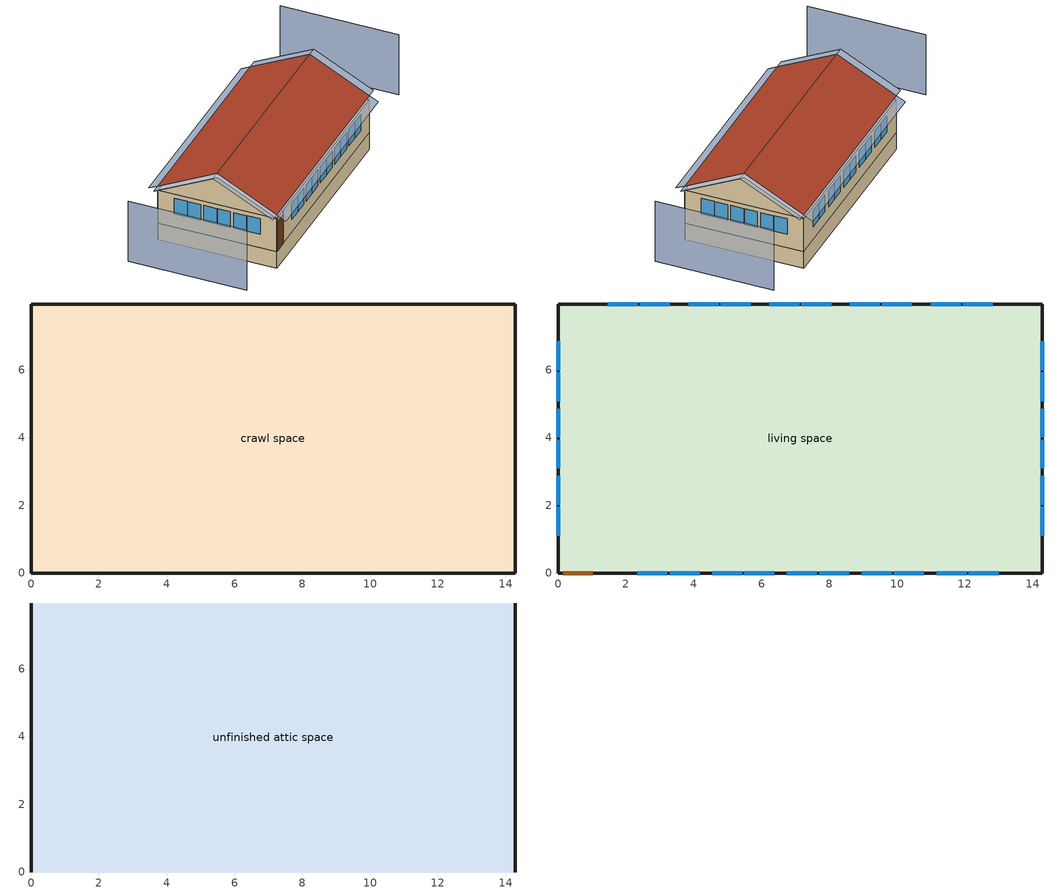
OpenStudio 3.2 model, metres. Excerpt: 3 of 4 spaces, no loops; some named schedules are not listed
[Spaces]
crawl space
 floor foundation (FloorFndGrndCS): 0,0 0,7.94 14.28,7.94 14.28,0 z-1.22
 wall foundation (WallFndGrndCS): 0,7.94 0,0 14.28,0 14.28,7.94 0,7.94 z-1.22:0
living space
 floor to crawl space (FloorCSInsFin Reversed): 0,0 0,7.94 14.28,7.94 14.28,0 z0
 wall outside (WallExtInsFin): 0,7.94 0,0 0.13,0 1.05,0 14.28,0 14.28,7.94 0,7.94 z0:2.44
 window (WindowConstruction): 2.34,0 3.22,0 / 3.28,0 4.17,0 / 4.54,0 5.43,0 / 5.49,0 6.38,0 / 6.75,0 7.64,0 / 7.7,0 8.58,0 / 8.96,0 9.84,0 / 9.9,0 10.79,0 / 11.16,0 12.05,0 / 12.11,0 12.99,0 / 12.82,7.94 11.93,7.94 / 11.87,7.94 10.99,7.94 / 10.44,7.94 9.55,7.94 / 9.49,7.94 8.61,7.94 / 8.06,7.94 7.17,7.94 / 7.11,7.94 6.23,7.94 / 5.68,7.94 4.79,7.94 / 4.73,7.94 3.85,7.94 / 3.3,7.94 2.41,7.94 / 2.35,7.94 1.46,7.94 z0.95:2.13; 0,6.83 0,5.98 / 0,5.92 0,5.07 / 0,4.85 0,4 / 0,3.94 0,3.09 / 0,2.87 0,2.01 / 0,1.95 0,1.1 / 14.28,1.1 14.28,1.95 / 14.28,2.01 14.28,2.87 / 14.28,3.09 14.28,3.94 / 14.28,4 14.28,4.85 / 14.28,5.07 14.28,5.92 / 14.28,5.98 14.28,6.83 z1:2.13
 door (Door): 0.15,0 1.02,0 z0:2.13
unfinished attic space
 floor to living space (FloorFinInsUnfinAttic): 0,7.94 14.28,7.94 14.28,0 0,0 z2.44
 wall outside (WallExtUninsUnfin): 0,3.97,4.42 0,7.94,2.44 0,0,2.44; 14.28,3.97,4.42 14.28,0,2.44 14.28,7.94,2.44
 roof outside (RoofUnfinInsExt): 14.28,3.97,4.73 0,3.97,4.73 0,0,2.74 14.28,0,2.74; 0,3.97,4.73 14.28,3.97,4.73 14.28,7.94,2.74 0,7.94,2.74
shading: -4.57,7.94 -4.57,0 / 18.86,0 18.86,7.94 z0:4.42; 14.28,5.07 14.28,5.92 / 14.28,4 14.28,4.85 / 14.28,3.09 14.28,3.94 / 0,1.95 0,1.1 / 0,2.87 0,2.01 / 0,3.94 0,3.09 / 0,4.85 0,4 / 0,5.92 0,5.07 / 0,6.83 0,5.98 / 14.28,5.98 14.28,6.83 / 14.28,1.1 14.28,1.95 / 14.28,2.01 14.28,2.87 z1:2.13; 4.73,7.94 3.85,7.94 / 7.11,7.94 6.23,7.94 / 3.28,0 4.17,0 / 11.16,0 12.05,0 / 5.49,0 6.38,0 / 4.54,0 5.43,0 / 3.3,7.94 2.41,7.94 / 6.75,0 7.64,0 / 2.35,7.94 1.46,7.94 / 2.34,0 3.22,0 / 8.96,0 9.84,0 / 5.68,7.94 4.79,7.94 / 9.9,0 10.79,0 / 12.11,0 12.99,0 / 12.82,7.94 11.93,7.94 / 10.44,7.94 9.55,7.94 / 7.7,0 8.58,0 / 11.87,7.94 10.99,7.94 / 9.49,7.94 8.61,7.94 / 8.06,7.94 7.17,7.94 z0.95:2.13; 14.89,0,2.74 14.89,3.97,4.73 14.28,3.97,4.73 14.28,0,2.74; -0.61,3.97,4.73 -0.61,0,2.74 0,0,2.74 0,3.97,4.73; 0,-0.61,2.44 14.28,-0.61,2.44 14.28,0,2.74 0,0,2.74; -0.61,7.94,2.74 -0.61,3.97,4.73 0,3.97,4.73 0,7.94,2.74; 14.89,3.97,4.73 14.89,7.94,2.74 14.28,7.94,2.74 14.28,3.97,4.73; 14.28,8.54,2.44 0,8.54,2.44 0,7.94,2.74 14.28,7.94,2.74
[Building]
Building 1: North Axis {deg}=180; Standards Number of Stories=1; Standards Number of Above Ground Stories=1; Standards Building Type=singlefamilydetached; Standards Number of Living Units=1
[Site]
Burlington International Ap_VT_USA: Latitude {deg}=44.47; Longitude {deg}=-73.15; Time Zone {hr}=-5; Elevation {m}=101; Terrain=Suburbs
[ClimateZones]
Climate Zone Institution Name 1=Building America; Climate Zone Document Year 1=0; Climate Zone Value 1=Cold
[Site:WaterMainsTemperature]
Calculation Method=Correlation; Annual Average Outdoor Air Temperature {C}=7.86614; Maximum Difference In Monthly Average Outdoor Air Temperatures {deltaC}=28.2745
[Site:GroundTemperature:Deep]
7.86614, 7.86614, 7.86614, 7.86614, 7.86614, 7.86614, 7.86614, 7.86614, 7.86614, 7.86614, 7.86614, 7.86614
[Material] Roughness=Rough
Name | Thickness {m} | Conductivity {W/m-K} | Density {kg/m3} | Specific Heat {J/kg-K} | Thermal Absorptance | Solar Absorptance | Visible Absorptance
Drywall 0.5 in. | 0.0127 | 0.160291 | 801 | 837.4 | 0.9 | 0.5 | 0.1
FloorUATrussandIns | 0.0889 | 0.0589139 | 50.7834 | 1165.1 | 0.9 | 0.5 | 0.9
FloorUAAdditionalCeilingIns | 0.099314 | 0.0562575 | 16.02 | 1046.75
Asphalt Shingles, Medium | 0.009525 | 0.162714 | 1121.4 | 1465.45 | 0.91 | 0.85 | 0.85
RoofSheathing | 0.01905 | 0.115458 | 512.64 | 1214.23 | 0.82 | 0.3 | 0.3
RoofUARoofIns | 0.18415 | 8.02397 | 37.0049 | 1207.88 | 0.91 | 0.85 | 0.91
Brick, Medium/Dark | 0.1016 | 0.793375 | 1762.2 | 795.53 | 0.96 | 0.88 | 0.88
WallSheathing | 0.0127 | 0.115458 | 512.64 | 1214.23 | 0.82 | 0.3 | 0.3
WallStudAndCavity | 0.1397 | 0.0590739 | 148.393 | 1174.04 | 0.96 | 0.88 | 0.96
WallStudAndCavity 1 | 0.0889 | 0.392154 | 83.0341 | 1211.67 | 0.96 | 0.88 | 0.96
WallStudAndCavity 2 | 0.0889 | 0.397942 | 83.0341 | 1211.67 | 0.82 | 0.3 | 0.3
res furniture material living space | 0.1524 | 0.115458 | 640.8 | 1214.23 | 0.9 | 0.6 | 0.1
Concrete 8.0 in. | 0.2032 | 1.803125 | 2242.8 | 837.4 | 0.9
Concrete 4.0 in. | 0.1016 | 1.803125 | 2242.8 | 837.4 | 0.9
FloorIns | 0.23495 | 2.59817 | 67.691 | 1210.98 | 0.82 | 0.3 | 0.3
Wood Floor | 0.015875 | 0.115458 | 544.68 | 1214.23
Floor Covering | 0.0127 | 0.0433444 | 54.468 | 1339.84 | 0.9 | 0.9
DoorMaterial | 0.04445 | 0.0612267 | 512.64 | 1214.23 | 0.82 | 0.3 | 0.3
[Construction]
FloorFinInsUnfinAttic: Drywall 0.5 in., FloorUATrussandIns, FloorUAAdditionalCeilingIns
RoofUnfinInsExt: Asphalt Shingles, Medium, RoofSheathing, RoofUARoofIns
WallExtInsFin: Brick, Medium/Dark, WallSheathing, WallStudAndCavity, Drywall 0.5 in.
WallExtUninsUnfin: Brick, Medium/Dark, WallSheathing, WallStudAndCavity 1
WallIntFinUninsFin: WallStudAndCavity 2, Drywall 0.5 in.
res furniture construction living space: res furniture material living space
WallFndGrndCS: Concrete 8.0 in.
FloorFndGrndCS: Concrete 4.0 in.
FloorCSInsFin Reversed: Floor Covering, Wood Floor, RoofSheathing, FloorIns
WindowConstruction: WindowMaterial
Door: DoorMaterial
[WindowMaterial:SimpleGlazingSystem]
WindowMaterial: U-Factor {W/m2-K}=2.78222; Solar Heat Gain Coefficient=0.56
[ThermalZone] Use Ideal Air Loads=No
living zone: Thermostat=living zone temperature setpoint
unfinished attic zone; crawl zone: 
res ds res ac asys ret air zone: Volume {m3}=0.25
[Sizing:Zone] Zone Cooling Design Supply Air Temperature Input Method=SupplyAirTemperature; Zone Cooling Design Supply Air Temperature {C}=14; Zone Cooling Design Supply Air Temperature Difference {deltaC}=11.11; Zone Heating Design Supply Air Temperature Input Method=SupplyAirTemperature; Zone Heating Design Supply Air Temperature {C}=40; Zone Heating Design Supply Air Temperature Difference {deltaC}=11.11; Zone Cooling Design Supply Air Humidity Ratio {kg-H2O/kg-air}=0.0085; Zone Heating Design Supply Air Humidity Ratio {kg-H2O/kg-air}=0.008; Cooling Design Air Flow Method=DesignDay; Heating Design Air Flow Method=DesignDay; Account for Dedicated Outdoor Air System=No; Dedicated Outdoor Air System Control Strategy=NeutralSupplyAir; Dedicated Outdoor Air Low Setpoint Temperature for Design {C}=autosize; Dedicated Outdoor Air High Setpoint Temperature for Design {C}=autosize
unfinished attic zone; crawl zone; res ds res ac asys ret air zone
[Space]
Name | Space Type | Thermal Zone | Building Unit
living space | Space Type 1 | living zone | unit 1
unfinished attic space | Space Type 2 | unfinished attic zone
crawl space | Space Type 3 | crawl zone
res ds res ac asys ret air space |  | res ds res ac asys ret air zone
[SpaceType]
Name | Standards Space Type
Space Type 1 | living
Space Type 2 | unfinished attic
Space Type 3 | crawlspace
[BuildingUnit]
unit 1: Building Unit Type=Residential
[External:File]
schedules.csv: File=schedules.csv
[People:Definition]
res occupants|living space: Number of People Calculation Method=People; Number of People {people}=3; Fraction Radiant=0.319734; Sensible Heat Fraction=0.573; Carbon Dioxide Generation Rate {m3/s-W}=0; Enable ASHRAE 55 Comfort Warnings=No; Mean Radiant Temperature Calculation Type=ZoneAveraged
[People]
res occupants|living space: People Definition=res occupants|living space; Space or SpaceType=living space; Number of People Schedule=occupants; Activity Level Schedule=res occupants activity schedule; Multiplier=1
[InternalMass:Definition] Design Level Calculation Method=SurfaceArea
Name | Construction | Surface Area {m2}
living space Partition | WallIntFinUninsFin | 113.342
res furniture mass living space | res furniture construction living space | 45.3367
[InternalMass] Space or SpaceType=living space; Multiplier=1
Name | Internal Mass Definition
living space Partition | living space Partition
res furniture mass living space | res furniture mass living space
[Foundation:Kiva]
Foundation Kiva 1: Wall Height Above Grade {m}=0.2032; Wall Depth Below Slab {m}=0.2032
[Foundation:Kiva:Settings]
Soil Conductivity {W/m-K}=1.731; Soil Density {kg/m3}=1842.3; Soil Specific Heat {J/kg-K}=418.7; Ground Solar Absorptivity=0.9; Ground Thermal Absorptivity=0.9; Ground Surface Roughness {m}=0.03; Far-Field Width {m}=40; Deep-Ground Boundary Condition=ZeroFlux; Deep-Ground Depth {m}=40; Minimum Cell Dimension {m}=0.02; Maximum Cell Growth Coefficient=1.5; Simulation Timestep=Hourly
[SurfaceProperty:ExposedFoundationPerimeter]
Surface 12: Exposed Perimeter Calculation Method=TotalExposedPerimeter; Total Exposed Perimeter {m}=44.4372
[WaterUse:Equipment:Definition]
Name | Peak Flow Rate {m3/s} | Target Temperature Schedule
res shower | 4.27653e-05 | fixtures temperature schedule
res sink | 3.12298e-05 | fixtures temperature schedule
res bath | 0.000127263 | fixtures temperature schedule
res shower dist; res sink dist; res bath dist | 0 | fixtures temperature schedule
res cw | 3.77852e-05 | res cw temperature schedule
res dw | 1.16301e-05 | res dw temperature schedule
[WaterUse:Equipment] Space=living space
Name | Water Use Equipment Definition | Flow Rate Fraction Schedule
res shower | res shower | showers
res sink | res sink | sinks
res bath | res bath | baths
res shower dist | res shower dist | showers
res sink dist | res sink dist | sinks
res bath dist | res bath dist | baths
res cw | res cw | clothes_washer
res dw | res dw | dishwasher
[OtherEquipment:Definition] Design Level Calculation Method=EquipmentLevel
Name | Design Level {W} | Fraction Latent | Fraction Radiant | Fraction Lost
res shower | 1229.85 | 0.487229 | 0 | 0
res sink | 313.627 | 0.312323 | 0 | 0
res bath | 1877.46 | 0 | 0 | 0
res hot water distribution | 1646.03 | 0 | 0 | 0
res ds res ac asys SupSLkToLvEq; res ds res ac asys SupLatLkToLvEq; res ds res ac asys SupDCnToLvEq; res ds res ac asys SupDCnToAhEq; res ds res ac asys RetDCnToPlEq; res ds res ac asys RetDCnToAhEquip; res ds res ac asys SupSLkToAhEq; res ds res ac asys SupLatLkToAhEq; res ds res ac asys RetSLkEq; res ds res ac asys RetLatLkEq | 0
[OtherEquipment]
Name | Other Equipment Definition | Space or SpaceType | Schedule | Fuel Type
res shower | res shower | living space | showers
res sink | res sink | living space | sinks
res bath | res bath | living space | baths
res hot water distribution | res hot water distribution | living space | showers
res ds res ac asys SupSLkToLvEq | res ds res ac asys SupSLkToLvEq | living space | Always On Discrete | None
res ds res ac asys SupLatLkToLvEq | res ds res ac asys SupLatLkToLvEq | living space | Always On Discrete | None
res ds res ac asys SupDCnToLvEq | res ds res ac asys SupDCnToLvEq | living space | Always On Discrete | None
res ds res ac asys SupDCnToAhEq | res ds res ac asys SupDCnToAhEq | crawl space | Always On Discrete | None
res ds res ac asys RetDCnToPlEq | res ds res ac asys RetDCnToPlEq | res ds res ac asys ret air space | Always On Discrete | None
res ds res ac asys RetDCnToAhEquip | res ds res ac asys RetDCnToAhEquip | crawl space | Always On Discrete | None
res ds res ac asys SupSLkToAhEq | res ds res ac asys SupSLkToAhEq | crawl space | Always On Discrete | None
res ds res ac asys SupLatLkToAhEq | res ds res ac asys SupLatLkToAhEq | crawl space | Always On Discrete | None
res ds res ac asys RetSLkEq | res ds res ac asys RetSLkEq | res ds res ac asys ret air space | Always On Discrete | None
res ds res ac asys RetLatLkEq | res ds res ac asys RetLatLkEq | res ds res ac asys ret air space | Always On Discrete | None
[EnergyManagementSystem:Sensor]
Name | Output Variable or Output Meter Index Key | Output Variable or Output Meter
res_shower_vol | res shower | Water Use Equipment Hot Water Volume
res_shower_mixsp | fixtures temperature schedule | Schedule Value
res_nv_pb_s |  | Site Outdoor Air Barometric Pressure
res_af_vw_s |  | Site Wind Speed
res_nv_wt_s |  | Site Outdoor Air Humidity Ratio
res_nv_1_nva_s | res nv_1 avail schedule | Schedule Value
res_nv_1_sp_s | res nv_1 temp schedule | Schedule Value
res_ds_res_ac_asys_ah_mfr_s | Node 34 | System Node Mass Flow Rate
res_ds_res_ac_asys_ah_vfr_s | Node 34 | System Node Current Density Volume Flow Rate
res_ds_res_ac_asys_ah_tt_s | Node 34 | System Node Temperature
res_ds_res_ac_asys_ra_t_s | Node 37 | System Node Temperature
res_ds_res_ac_asys_ah_wt_s | Node 34 | System Node Humidity Ratio
res_ds_res_ac_asys_ra_w_s | Node 37 | System Node Humidity Ratio
res_ds_res_ac_asys_ah_t_s | crawl zone | Zone Air Temperature
res_ds_res_ac_asys_ah_w_s | crawl zone | Zone Mean Air Humidity Ratio
res_infil_1_range_sch_s | res mv_1 range exhaust schedule | Schedule Value
res_infil_1_bath_sch_s | res mv_1 bath exhaust schedule | Schedule Value
res_infil_1_dryer_sch_s | clothes_dryer_exhaust | Schedule Value
res_infil_1_wh_sch_s | Always On Discrete | Schedule Value
[EnergyManagementSystem:Program]
res_shower_sag: If res_shower_vol > 0; Set ShowerTime=SystemTimeStep; Else; Set ShowerTime=0; EndIf; If (res_shower_vol > 0) && (res_shower_mixsp > res_shower_tout); Set ShowerSag=SystemTimeStep; Set ShowerE=res_shower_vol*4141170*(res_shower_mixsp-res_shower_tout); Else; Set ShowerSag=0; Set ShowerE=0; EndIf
res_boiler_oil_pumps_program: Set unit_1_pumps_h = res_boiler_oil_hydronic_pump_s
res_nv_1_program: Set Tdiff = res_af_1_tin_s-res_af_1_tt_s; Set dT = (@Abs Tdiff); Set pt = (@RhFnTdbWPb res_af_1_tt_s res_nv_wt_s res_nv_pb_s); Set NVA = 12872.65217265334; Set Cs = 8.963020389461627e-05; Set Cw = 6.158219665777789e-05; Set MNV = 1.5354023485440007; Set MHR = 0.0115; Set MRH = 0.7; Set temp1 = (res_nv_1_nva_s*NVA); Set SGNV = temp1*((((Cs*dT)+(Cw*(res_af_vw_s^2)))^0.5)/1000); If (res_nv_wt_s<MHR) && (pt<MRH) && (res_af_1_tin_s>res_nv_1_sp_s); Set temp2 = (res_af_1_tin_s-res_nv_1_sp_s); Set NVadj1 = temp2/(res_af_1_tin_s-res_af_1_tt_s); Set NVadj2 = (@Min NVadj1 1); Set NVadj3 = (@Max NVadj2 0); Set NVadj = SGNV*NVadj3; Set res_nv_1_flow_act = (@Min NVadj MNV); Else; Set res_nv_1_flow_act = 0; EndIf
res_ds_res_ac_asys_program: Set res_ds_res_ac_asys_AhMfr = res_ds_res_ac_asys_ah_mfr_s; Set res_ds_res_ac_asys_FanRtf = res_ds_res_ac_asys_fan_rtf_s; Set res_ds_res_ac_asys_AhVfr = res_ds_res_ac_asys_ah_vfr_s; Set res_ds_res_ac_asys_AhTt = res_ds_res_ac_asys_ah_tt_s; Set res_ds_res_ac_asys_AhWt = res_ds_res_ac_asys_ah_wt_s; Set res_ds_res_ac_asys_RaT = res_ds_res_ac_asys_ra_t_s; Set res_ds_res_ac_asys_RaW = res_ds_res_ac_asys_ra_w_s; Set res_ds_res_ac_asys_AhT = res_ds_res_ac_asys_ah_t_s; Set res_ds_res_ac_asys_AhW = res_ds_res_ac_asys_ah_w_s; Run res_ds_res_ac_asys_lk_subrout; Set res_ds_res_ac_asys_SupSLkToLvEq_act = res_ds_res_ac_asys_SupSLkToLv; Set res_ds_res_ac_asys_SupLatLkToLvEq_act = res_ds_res_ac_asys_SupLatLkToLv; Set res_ds_res_ac_asys_SupDCnToLvEq_act = res_ds_res_ac_asys_SupDCnToLv; Set res_ds_res_ac_asys_SupDCnToAhEq_act = res_ds_res_ac_asys_SupDCnToAh; Set res_ds_res_ac_asys_SupSLkToAhEq_act = res_ds_res_ac_asys_SupSLkToAh; Set res_ds_res_ac_asys_SupLatLkToAhEq_act = res_ds_res_ac_asys_SupLatLkToAh; Set res_ds_res_ac_asys_RetSLkEq_act = res_ds_res_ac_asys_RetSLk; Set res_ds_res_ac_asys_RetLatLkEq_act = res_ds_res_ac_asys_RetLatLk; Set res_ds_res_ac_asys_RetDCnToPlEq_act = res_ds_res_ac_asys_RetDCnToPl; Set res_ds_res_ac_asys_RetDCnToAhEquip_act = res_ds_res_ac_asys_RetDCnToAh; Set res_ds_res_ac_asys_AhToLivMix_act = res_ds_res_ac_asys_AhToLiv; Set res_ds_res_ac_asys_LivToAhMix_act = res_ds_res_ac_asys_LivToAh
res_infil_1_program: Set p_m = 0.14; Set p_s = 0.22; Set s_m = 270; Set s_s = 370; Set z_m = 9.99744; Set z_s = 2.4384; Set f_t = (((s_m/z_m)^p_m)*((z_s/s_s)^p_s)); Set Tdiff = res_af_1_tin_s-res_af_1_tt_s; Set dT = @Abs Tdiff; Set c = 0.0595; Set Cs = 0.0755; Set Cw = 0.1505; Set n = 0.65; Set sft = (f_t*0.7000000000000001); Set temp1 = ((c*Cw)*((sft*res_af_vw_s)^(2*n)))^2; Set Qn = (((c*Cs*(dT^n))^2)+temp1)^0.5; Set Tdiff = res_af_1_tin_s-res_af_1_tt_s; Set QWHV = res_infil_1_wh_sch_s*0.0; Set Qrange = res_infil_1_range_sch_s*0.0472; Set Qdryer = res_infil_1_dryer_sch_s*0.0472; Set Qbath = res_infil_1_bath_sch_s*0.0472; Set QductsOut = 0; Set QductsIn = 0; Set QductsOut = QductsOut+res_ds_res_ac_asys_lk_ret_fan_equiv; Set QductsIn = QductsIn+res_ds_res_ac_asys_lk_sup_fan_equiv; Set Qout = Qrange+Qbath+Qdryer+QductsOut; Set Qin = QWHV+QductsIn; Set faneff_wh = 1; Set res_infil_1_house_fan_act = (QWHV*300)/faneff_wh*0; Set faneff_sp = 0.4719474432000001; Set res_infil_1_range_fan_act = (Qrange*300)/faneff_sp; Set res_infil_1_bath_fan_act = (Qbath*300)/faneff_sp; Set Qfan = (@Max Qout Qin); If Qfan > 0; Set Qavg = ((Qout + Qin) / 2.0); If ((@Abs (Qout - Qavg)) / Qavg) <= 0.1; Set phi = 1; Else; Set phi = (Qn / (Qn + Qfan)); EndIf; Set Qinf_adj = phi * Qn; Else; Set Qinf_adj = Qn; EndIf; Set res_infil_1_flow_act = Qfan + Qinf_adj
[EnergyManagementSystem:ProgramCallingManager]
res shower sag: EndOfSystemTimestepAfterHVACReporting; res_shower_sag
res boiler oil pump program calling manager: EndOfSystemTimestepBeforeHVACReporting; res_boiler_oil_pumps_program
res af_1 program calling manager: BeginTimestepBeforePredictor; res_infil_1_program; res_nv_1_program
res ds res ac asys program calling manager: EndOfSystemTimestepAfterHVACReporting; res_ds_res_ac_asys_program
[EnergyManagementSystem:OutputVariable] Type of Data in Variable=Summed; Update Frequency=SystemTimestep
Name | EMS Variable | EMS Program or Subroutine | Units
Unmet Shower Energy|unit 1 | ShowerE | res_shower_sag | J
Unmet Shower Time|unit 1 | ShowerSag | res_shower_sag | hr
Shower Draw Time|unit 1 | ShowerTime | res_shower_sag | hr
res boiler oil htg pump:Pumps:Electricity | unit_1_pumps_h | res_boiler_oil_pumps_program | J
[ThermostatSetpoint:DualSetpoint]
living zone temperature setpoint: Heating Setpoint Temperature Schedule=res heating setpoint; Cooling Setpoint Temperature Schedule=res cooling setpoint
[ElectricEquipment:Definition] Design Level Calculation Method=EquipmentLevel
Name | Design Level {W} | Fraction Latent | Fraction Radiant | Fraction Lost
res ceil fan | 13.993 | 0 | 0.558 | 0
res refrig | 65.0889 | 0 | 0 | 0
res cw | 357.176 | 0 | 0.48 | 0.2
res cd electric | 8635.58 | 0.05 | 0.09 | 0.8
res dw | 568.094 | 0.15 | 0.36 | 0.25
res range electric | 2582.1 | 0.3 | 0.24 | 0.3
res misc plug loads|living space | 518.626 | 0.021 | 0.558 | 0.049
res extra refrig | 64.7385 | 0 | 0 | 0
res pool pump | 878.671 | 0 | 0 | 1
res infil_1 house fan; res infil_1 range fan; res infil_1 bath fan | 0 | 0 | 0 | 1
[ElectricEquipment] Space or SpaceType=living space
Name | Electric Equipment Definition | Schedule
res ceil fan | res ceil fan | ceiling_fan
res refrig | res refrig | res refrig schedule
res cw | res cw | clothes_washer_power
res cd electric | res cd electric | clothes_dryer
res dw | res dw | dishwasher_power
res range electric | res range electric | cooking_range
res misc plug loads|living space | res misc plug loads|living space | plug_loads
res extra refrig | res extra refrig | res extra refrig schedule
res pool pump | res pool pump | res pool pump schedule
res infil_1 house fan | res infil_1 house fan | Always On Discrete
res infil_1 range fan | res infil_1 range fan | Always On Discrete
res infil_1 bath fan | res infil_1 bath fan | Always On Discrete
[Lights:Definition]
res lighting interior living space: Design Level Calculation Method=LightingLevel; Lighting Level {W}=987.895; Fraction Radiant=0.6; Fraction Visible=0.2; Return Air Fraction=0
[Lights]
res lighting interior living space: Lights Definition=res lighting interior living space; Space or SpaceType=living space; Schedule=lighting_interior; Fraction Replaceable=1
[Exterior:Lights:Definition]
res lighting exterior: Design Level {W}=39.3671
[Exterior:Lights]
res lighting exterior: Exterior Lights Definition=res lighting exterior; Schedule=lighting_exterior
[SpaceInfiltration:EffectiveLeakageArea]
res infil|unfinished attic space: Space or SpaceType=unfinished attic space; Schedule=Always On Discrete; Effective Air Leakage Area {cm2}=3774.28; Stack Coefficient=0.000159047; Wind Coefficient=3.40269e-05
[SpaceInfiltration:DesignFlowRate] Space or SpaceType=living space; Schedule=Always On Discrete; Design Flow Rate Calculation Method=Flow/Space; Design Flow Rate {m3/s}=0
res nv_1 flow; res infil_1 flow
[EnergyManagementSystem:Actuator]
Name | Actuated Component | Actuated Component Type | Actuated Component Control Type
res_nv_1_flow_act | res nv_1 flow | Zone Infiltration | Air Exchange Flow Rate
res_ds_res_ac_asys_SupSLkToLvEq_act | res ds res ac asys SupSLkToLvEq | OtherEquipment | Power Level
res_ds_res_ac_asys_SupLatLkToLvEq_act | res ds res ac asys SupLatLkToLvEq | OtherEquipment | Power Level
res_ds_res_ac_asys_SupDCnToLvEq_act | res ds res ac asys SupDCnToLvEq | OtherEquipment | Power Level
res_ds_res_ac_asys_SupDCnToAhEq_act | res ds res ac asys SupDCnToAhEq | OtherEquipment | Power Level
res_ds_res_ac_asys_RetDCnToPlEq_act | res ds res ac asys RetDCnToPlEq | OtherEquipment | Power Level
res_ds_res_ac_asys_RetDCnToAhEquip_act | res ds res ac asys RetDCnToAhEquip | OtherEquipment | Power Level
res_ds_res_ac_asys_SupSLkToAhEq_act | res ds res ac asys SupSLkToAhEq | OtherEquipment | Power Level
res_ds_res_ac_asys_SupLatLkToAhEq_act | res ds res ac asys SupLatLkToAhEq | OtherEquipment | Power Level
res_ds_res_ac_asys_RetSLkEq_act | res ds res ac asys RetSLkEq | OtherEquipment | Power Level
res_ds_res_ac_asys_RetLatLkEq_act | res ds res ac asys RetLatLkEq | OtherEquipment | Power Level
res_ds_res_ac_asys_AhToLivMix_act | res ds res ac asys AhToLivMix | ZoneMixing | Air Exchange Flow Rate
res_ds_res_ac_asys_LivToAhMix_act | res ds res ac asys LivToAhMix | ZoneMixing | Air Exchange Flow Rate
res_infil_1_house_fan_act | res infil_1 house fan | ElectricEquipment | Electricity Rate
res_infil_1_range_fan_act | res infil_1 range fan | ElectricEquipment | Electricity Rate
res_infil_1_bath_fan_act | res infil_1 bath fan | ElectricEquipment | Electricity Rate
res_infil_1_flow_act | res infil_1 flow | Zone Infiltration | Air Exchange Flow Rate
[AirLoopHVAC:ReturnPlenum]
res ac asys return plenum: ThermalZone=res ds res ac asys ret air zone
[ZoneMixing] Schedule=Always On Continuous; Design Flow Rate Calculation Method=Flow/Zone; Design Flow Rate {m3/s}=0
Name | Zone | Source Zone
res ds res ac asys AhToLivMix | living zone | crawl zone
res ds res ac asys LivToAhMix | crawl zone | living zone
[EnergyManagementSystem:Subroutine]
res_ds_res_ac_asys_lk_subrout: Set f_sup = 0.13326673326673327; Set f_ret = 0.06673326673326675; Set f_OA = 0.0; Set oafrate = f_OA * res_ds_res_ac_asys_AhVfr; Set suplkfrate = f_sup * res_ds_res_ac_asys_AhVfr; Set retlkfrate = f_ret * res_ds_res_ac_asys_AhVfr; Set res_ds_res_ac_asys_AhToLiv = (@Abs (suplkfrate-retlkfrate-oafrate)); Set res_ds_res_ac_asys_LivToAh = 0; Set res_ds_res_ac_asys_lk_sup_fan_equiv = 0; Set res_ds_res_ac_asys_lk_ret_fan_equiv = oafrate; If res_ds_res_ac_asys_AhMfr>0; Set h_SA=(@HFnTdbW res_ds_res_ac_asys_AhTt res_ds_res_ac_asys_AhWt); Set h_AHZ=(@HFnTdbW res_ds_res_ac_asys_AhT res_ds_res_ac_asys_AhW); Set h_RA=(@HFnTdbW res_ds_res_ac_asys_RaT res_ds_res_ac_asys_RaW); Set h_fg=(@HfgAirFnWTdb res_ds_res_ac_asys_AhWt res_ds_res_ac_asys_AhTt); Set SALkQtot=f_sup*res_ds_res_ac_asys_AhMfr*(h_RA-h_SA); Set temp1=h_fg*(res_ds_res_ac_asys_RaW-res_ds_res_ac_asys_AhWt); Set res_ds_res_ac_asys_SupLatLkToLv = f_sup*res_ds_res_ac_asys_AhMfr*temp1; Set res_ds_res_ac_asys_SupSLkToLv = SALkQtot-res_ds_res_ac_asys_SupLatLkToLv; Set eTm=(res_ds_res_ac_asys_FanRtf/(res_ds_res_ac_asys_AhMfr*1006.0))*102.211; Set eTm=0-eTm; Set temp4=res_ds_res_ac_asys_AhT; Set tsup=temp4+((res_ds_res_ac_asys_AhTt-res_ds_res_ac_asys_AhT)*(@Exp eTm)); Set temp5=tsup-res_ds_res_ac_asys_AhTt; Set res_ds_res_ac_asys_SupDCnToLv = res_ds_res_ac_asys_AhMfr*1006.0*temp5; Set res_ds_res_ac_asys_SupDCnToAh = 0-res_ds_res_ac_asys_SupDCnToLv; Set eTm=(res_ds_res_ac_asys_FanRtf/(res_ds_res_ac_asys_AhMfr*1006.0))*18.928; Set eTm=0-eTm; Set temp6=res_ds_res_ac_asys_AhT; Set tret=temp6+((res_ds_res_ac_asys_RaT-res_ds_res_ac_asys_AhT)*(@Exp eTm)); Set temp7=tret-res_ds_res_ac_asys_RaT; Set res_ds_res_ac_asys_RetDCnToPl=res_ds_res_ac_asys_AhMfr*1006.0*temp7; Set res_ds_res_ac_asys_RetDCnToAh=0-res_ds_res_ac_asys_RetDCnToPl; Set res_ds_res_ac_asys_RetLatLk=0; Set temp2=(res_ds_res_ac_asys_AhT-res_ds_res_ac_asys_RaT); Set res_ds_res_ac_asys_RetSLk=f_ret*res_ds_res_ac_asys_AhMfr*1006.0*temp2; Set QtLkToAHZn=f_sup*res_ds_res_ac_asys_AhMfr*(h_SA-h_AHZ); Set temp3=(res_ds_res_ac_asys_AhWt-res_ds_res_ac_asys_AhW); Set res_ds_res_ac_asys_SupLatLkToAh=f_sup*res_ds_res_ac_asys_AhMfr*h_fg; Set res_ds_res_ac_asys_SupLatLkToAh=res_ds_res_ac_asys_SupLatLkToAh*temp3; Set res_ds_res_ac_asys_SupSLkToAh=QtLkToAHZn-res_ds_res_ac_asys_SupLatLkToAh; Else; Set res_ds_res_ac_asys_SupLatLkToLv=0; Set res_ds_res_ac_asys_SupSLkToLv=0; Set res_ds_res_ac_asys_SupDCnToLv=0; Set res_ds_res_ac_asys_SupDCnToAh=0; Set res_ds_res_ac_asys_RetDCnToPl=0; Set res_ds_res_ac_asys_RetDCnToAh=0; Set res_ds_res_ac_asys_RetLatLk=0; Set res_ds_res_ac_asys_RetSLk=0; Set res_ds_res_ac_asys_SupLatLkToAh=0; Set res_ds_res_ac_asys_SupSLkToAh=0; EndIf
[Schedule:File] External File=schedules.csv; Rows to Skip at Top=1; Number of Hours of Data=8760; Minutes per Item=15
Name | Column Number
occupants | 1
showers | 14
sinks | 15
baths | 13
ceiling_fan | 16
clothes_washer | 9
clothes_washer_power | 10
clothes_dryer | 11
dishwasher | 7
dishwasher_power | 8
cooking_range | 6
lighting_interior | 2
lighting_exterior | 3
plug_loads | 17
clothes_dryer_exhaust | 12
[Schedule:Constant]
Name | Value
res occupants activity schedule | 112.539
fixtures temperature schedule | 43.3333
Always On Discrete; Always On Continuous | 1
res cw temperature schedule; res dw temperature schedule | 52.666
[Schedule:Ruleset]
Name | Default Day Schedule | Summer Design Day Schedule | Winter Design Day Schedule
res heating setpoint | Schedule Day 6 | res heating setpoint summer design | res heating setpoint winter design
res cooling setpoint | Schedule Day 7 | res cooling setpoint summer design | res cooling setpoint winter design
res refrig schedule | Schedule Day 8 | res refrig schedule summer design | res refrig schedule winter design
res extra refrig schedule | Schedule Day 13 | res extra refrig schedule summer design | res extra refrig schedule winter design
res pool pump schedule | Schedule Day 16 | res pool pump schedule summer design | res pool pump schedule winter design
res nv_1 temp schedule | Schedule Day 17
res nv_1 avail schedule | Schedule Day 18
res mv_1 range exhaust schedule | Schedule Day 21 | res mv_1 range exhaust schedule summer design | res mv_1 range exhaust schedule winter design
res mv_1 bath exhaust schedule | Schedule Day 22 | res mv_1 bath exhaust schedule summer design | res mv_1 bath exhaust schedule winter design
[Schedule:Day]
Schedule Day 6; Schedule Day 7; Schedule Day 8; res refrig schedule winter design; Schedule Day 13; res extra refrig schedule winter design; Schedule Day 16; res pool pump schedule winter design; Schedule Day 17; Schedule Day 18; Schedule Day 21; res mv_1 range exhaust schedule winter design; Schedule Day 22; res mv_1 bath exhaust schedule winter design: 24, 0, 0
res heating setpoint allday1; res heating setpoint allday2; res heating setpoint allday3; res heating setpoint allday4; res heating setpoint allday5; res heating setpoint allday6; res heating setpoint allday7; res heating setpoint allday8; res heating setpoint allday9; res heating setpoint allday10; res heating setpoint allday11; res heating setpoint allday12; res cooling setpoint allday1; res cooling setpoint allday2; res cooling setpoint allday3; res cooling setpoint allday4; res cooling setpoint allday5; res cooling setpoint allday9; res cooling setpoint allday10; res cooling setpoint allday11; res cooling setpoint allday12: 24, 0, 21.6667
res heating setpoint winter design; res cooling setpoint winter design: 24, 0, 21.1111
res heating setpoint summer design; res cooling setpoint summer design: 24, 0, 23.8889
res cooling setpoint allday6; res cooling setpoint allday7; res cooling setpoint allday8: 1, 0, 21.6667, 2, 0, 21.6667, 3, 0, 21.6667, 4, 0, 21.6667, 5, 0, 21.6667, 6, 0, 21.6667, 7, 0, 21.6667, 8, 0, 21.6667, 9, 0, 21.6667, 10, 0, 21.6667, 11, 0, 21.6667, 12, 0, 21.6667, 13, 0, 21.6667, 14, 0, 21.6667, 15, 0, 21.6667, 16, 0, 21.6667, 17, 0, 21.6667, 18, 0, 21.6667, 19, 0, 21.6667, 20, 0, 21.6667, 21, 0, 21.6667, 22, 0, 21.6667, 23, 0, 21.6667, 24, 0, 21.6667
res refrig schedule allday1; res refrig schedule allday12: 1, 0, 0.610949, 2, 0, 0.595675, 3, 0, 0.580401, 4, 0, 0.565128, 6, 0, 0.549854, 7, 0, 0.580401, 8, 0, 0.610949, 10, 0, 0.626223, 12, 0, 0.610949, 15, 0, 0.641496, 16, 0, 0.626223, 17, 0, 0.672044, 18, 0, 0.733139, 19, 0, 0.763686, 20, 0, 0.733139, 21, 0, 0.717865, 22, 0, 0.702591, 23, 0, 0.672044, 24, 0, 0.626223
res refrig schedule allday2: 1, 0, 0.609489, 2, 0, 0.594252, 3, 0, 0.579015, 4, 0, 0.563777, 6, 0, 0.54854, 7, 0, 0.579015, 8, 0, 0.609489, 10, 0, 0.624726, 12, 0, 0.609489, 15, 0, 0.639964, 16, 0, 0.624726, 17, 0, 0.670438, 18, 0, 0.731387, 19, 0, 0.761861, 20, 0, 0.731387, 21, 0, 0.71615, 22, 0, 0.700912, 23, 0, 0.670438, 24, 0, 0.624726
res refrig schedule allday3; res refrig schedule allday4; res refrig schedule allday5: 1, 0, 0.791241, 2, 0, 0.77146, 3, 0, 0.751679, 4, 0, 0.731898, 6, 0, 0.712117, 7, 0, 0.751679, 8, 0, 0.791241, 10, 0, 0.811022, 12, 0, 0.791241, 15, 0, 0.830803, 16, 0, 0.811022, 17, 0, 0.870365, 18, 0, 0.949489, 19, 0, 0.989051, 20, 0, 0.949489, 21, 0, 0.929708, 22, 0, 0.909927, 23, 0, 0.870365, 24, 0, 0.811022
res refrig schedule allday6; res refrig schedule allday7; res refrig schedule allday8; res refrig schedule allday9: 1, 0, 0.8, 2, 0, 0.78, 3, 0, 0.76, 4, 0, 0.74, 6, 0, 0.72, 7, 0, 0.76, 8, 0, 0.8, 10, 0, 0.82, 12, 0, 0.8, 15, 0, 0.84, 16, 0, 0.82, 17, 0, 0.88, 18, 0, 0.96, 19, 0, 1, 20, 0, 0.96, 21, 0, 0.94, 22, 0, 0.92, 23, 0, 0.88, 24, 0, 0.82
res refrig schedule allday10: 1, 0, 0.679562, 2, 0, 0.662573, 3, 0, 0.645584, 4, 0, 0.628595, 6, 0, 0.611606, 7, 0, 0.645584, 8, 0, 0.679562, 10, 0, 0.696551, 12, 0, 0.679562, 15, 0, 0.71354, 16, 0, 0.696551, 17, 0, 0.747518, 18, 0, 0.815474, 19, 0, 0.849453, 20, 0, 0.815474, 21, 0, 0.798485, 22, 0, 0.781496, 23, 0, 0.747518, 24, 0, 0.696551
res refrig schedule allday11: 1, 0, 0.675182, 2, 0, 0.658303, 3, 0, 0.641423, 4, 0, 0.624544, 6, 0, 0.607664, 7, 0, 0.641423, 8, 0, 0.675182, 10, 0, 0.692062, 12, 0, 0.675182, 15, 0, 0.708942, 16, 0, 0.692062, 17, 0, 0.742701, 18, 0, 0.810219, 19, 0, 0.843978, 20, 0, 0.810219, 21, 0, 0.793339, 22, 0, 0.77646, 23, 0, 0.742701, 24, 0, 0.692062
res refrig schedule summer design; res extra refrig schedule summer design; res pool pump schedule summer design; res mv_1 range exhaust schedule summer design; res mv_1 bath exhaust schedule summer design: 24, 0, 1
res extra refrig schedule allday1: 1, 0, 0.610949, 2, 0, 0.595675, 3, 0, 0.580401, 4, 0, 0.565128, 6, 0, 0.549854, 7, 0, 0.580401, 8, 0, 0.610949, 10, 0, 0.626223, 12, 0, 0.610949, 15, 0, 0.641496, 16, 0, 0.626223, 17, 0, 0.672044, 18, 0, 0.733139, 19, 0, 0.763686, 20, 0, 0.733139, 21, 0, 0.717865, 22, 0, 0.702591, 23, 0, 0.672044, 24, 0, 0.702591
res extra refrig schedule allday2: 1, 0, 0.609489, 2, 0, 0.594252, 3, 0, 0.579015, 4, 0, 0.563777, 6, 0, 0.54854, 7, 0, 0.579015, 8, 0, 0.609489, 10, 0, 0.624726, 12, 0, 0.609489, 15, 0, 0.639964, 16, 0, 0.624726, 17, 0, 0.670438, 18, 0, 0.731387, 19, 0, 0.761861, 20, 0, 0.731387, 21, 0, 0.71615, 22, 0, 0.700912, 23, 0, 0.670438, 24, 0, 0.700912
res extra refrig schedule allday3; res extra refrig schedule allday4; res extra refrig schedule allday5: 1, 0, 0.791241, 2, 0, 0.77146, 3, 0, 0.751679, 4, 0, 0.731898, 6, 0, 0.712117, 7, 0, 0.751679, 8, 0, 0.791241, 10, 0, 0.811022, 12, 0, 0.791241, 15, 0, 0.830803, 16, 0, 0.811022, 17, 0, 0.870365, 18, 0, 0.949489, 19, 0, 0.989051, 20, 0, 0.949489, 21, 0, 0.929708, 22, 0, 0.909927, 23, 0, 0.870365, 24, 0, 0.909927
res extra refrig schedule allday6; res extra refrig schedule allday7; res extra refrig schedule allday8; res extra refrig schedule allday9: 1, 0, 0.8, 2, 0, 0.78, 3, 0, 0.76, 4, 0, 0.74, 6, 0, 0.72, 7, 0, 0.76, 8, 0, 0.8, 10, 0, 0.82, 12, 0, 0.8, 15, 0, 0.84, 16, 0, 0.82, 17, 0, 0.88, 18, 0, 0.96, 19, 0, 1, 20, 0, 0.96, 21, 0, 0.94, 22, 0, 0.92, 23, 0, 0.88, 24, 0, 0.92
res extra refrig schedule allday10: 1, 0, 0.679562, 2, 0, 0.662573, 3, 0, 0.645584, 4, 0, 0.628595, 6, 0, 0.611606, 7, 0, 0.645584, 8, 0, 0.679562, 10, 0, 0.696551, 12, 0, 0.679562, 15, 0, 0.71354, 16, 0, 0.696551, 17, 0, 0.747518, 18, 0, 0.815474, 19, 0, 0.849453, 20, 0, 0.815474, 21, 0, 0.798485, 22, 0, 0.781496, 23, 0, 0.747518, 24, 0, 0.781496
res extra refrig schedule allday11: 1, 0, 0.675182, 2, 0, 0.658303, 3, 0, 0.641423, 4, 0, 0.624544, 6, 0, 0.607664, 7, 0, 0.641423, 8, 0, 0.675182, 10, 0, 0.692062, 12, 0, 0.675182, 15, 0, 0.708942, 16, 0, 0.692062, 17, 0, 0.742701, 18, 0, 0.810219, 19, 0, 0.843978, 20, 0, 0.810219, 21, 0, 0.793339, 22, 0, 0.77646, 23, 0, 0.742701, 24, 0, 0.77646
res extra refrig schedule allday12: 1, 0, 0.614599, 2, 0, 0.599234, 3, 0, 0.583869, 4, 0, 0.568504, 6, 0, 0.553139, 7, 0, 0.583869, 8, 0, 0.614599, 10, 0, 0.629964, 12, 0, 0.614599, 15, 0, 0.645328, 16, 0, 0.629964, 17, 0, 0.676058, 18, 0, 0.737518, 19, 0, 0.768248, 20, 0, 0.737518, 21, 0, 0.722153, 22, 0, 0.706788, 23, 0, 0.676058, 24, 0, 0.706788
res pool pump schedule allday1; res pool pump schedule allday12: 3, 0, 0.0234796, 4, 0, 0.0313062, 5, 0, 0.0626123, 6, 0, 0.117398, 7, 0, 0.20349, 8, 0, 0.344368, 9, 0, 0.657429, 10, 0, 0.947011, 11, 0, 0.993971, 12, 0, 0.947011, 13, 0, 0.939185, 14, 0, 0.704389, 15, 0, 0.586991, 16, 0, 0.477419, 17, 0, 0.289582, 18, 0, 0.18001, 19, 0, 0.101745, 20, 0, 0.0626123, 21, 0, 0.0313062, 24, 0, 0.0234796
res pool pump schedule allday2: 3, 0, 0.023622, 4, 0, 0.0314961, 5, 0, 0.0629921, 6, 0, 0.11811, 7, 0, 0.204724, 8, 0, 0.346457, 9, 0, 0.661417, 10, 0, 0.952756, 11, 0, 1, 12, 0, 0.952756, 13, 0, 0.944882, 14, 0, 0.708661, 15, 0, 0.590551, 16, 0, 0.480315, 17, 0, 0.291339, 18, 0, 0.181102, 19, 0, 0.102362, 20, 0, 0.0629921, 21, 0, 0.0314961, 24, 0, 0.023622
res pool pump schedule allday3; res pool pump schedule allday5: 3, 0, 0.0206108, 4, 0, 0.0274811, 5, 0, 0.0549621, 6, 0, 0.103054, 7, 0, 0.178627, 8, 0, 0.302292, 9, 0, 0.577102, 10, 0, 0.831302, 11, 0, 0.872524, 12, 0, 0.831302, 13, 0, 0.824432, 14, 0, 0.618324, 15, 0, 0.51527, 16, 0, 0.419086, 17, 0, 0.2542, 18, 0, 0.158016, 19, 0, 0.0893134, 20, 0, 0.0549621, 21, 0, 0.0274811, 24, 0, 0.0206108
res pool pump schedule allday4: 3, 0, 0.0205498, 4, 0, 0.0273997, 5, 0, 0.0547994, 6, 0, 0.102749, 7, 0, 0.178098, 8, 0, 0.301396, 9, 0, 0.575393, 10, 0, 0.82884, 11, 0, 0.86994, 12, 0, 0.82884, 13, 0, 0.82199, 14, 0, 0.616493, 15, 0, 0.513744, 16, 0, 0.417845, 17, 0, 0.253447, 18, 0, 0.157548, 19, 0, 0.0890489, 20, 0, 0.0547994, 21, 0, 0.0273997, 24, 0, 0.0205498
res pool pump schedule allday6; res pool pump schedule allday9: 3, 0, 0.0180675, 4, 0, 0.02409, 5, 0, 0.04818, 6, 0, 0.0903375, 7, 0, 0.156585, 8, 0, 0.26499, 9, 0, 0.50589, 10, 0, 0.728723, 11, 0, 0.764858, 12, 0, 0.728723, 13, 0, 0.7227, 14, 0, 0.542025, 15, 0, 0.451688, 16, 0, 0.367373, 17, 0, 0.222833, 18, 0, 0.138518, 19, 0, 0.0782925, 20, 0, 0.04818, 21, 0, 0.02409, 24, 0, 0.0180675
res pool pump schedule allday7; res pool pump schedule allday8: 3, 0, 0.0179658, 4, 0, 0.0239544, 5, 0, 0.0479087, 6, 0, 0.0898289, 7, 0, 0.155703, 8, 0, 0.263498, 9, 0, 0.503042, 10, 0, 0.72462, 11, 0, 0.760551, 12, 0, 0.72462, 13, 0, 0.718631, 14, 0, 0.538973, 15, 0, 0.449144, 16, 0, 0.365304, 17, 0, 0.221578, 18, 0, 0.137738, 19, 0, 0.0778517, 20, 0, 0.0479087, 21, 0, 0.0239544, 24, 0, 0.0179658
res pool pump schedule allday10: 3, 0, 0.0198987, 4, 0, 0.0265316, 5, 0, 0.0530631, 6, 0, 0.0994934, 7, 0, 0.172455, 8, 0, 0.291847, 9, 0, 0.557163, 10, 0, 0.80258, 11, 0, 0.842377, 12, 0, 0.80258, 13, 0, 0.795947, 14, 0, 0.59696, 15, 0, 0.497467, 16, 0, 0.404606, 17, 0, 0.245417, 18, 0, 0.152557, 19, 0, 0.0862276, 20, 0, 0.0530631, 21, 0, 0.0265316, 24, 0, 0.0198987
res pool pump schedule allday11: 3, 0, 0.0198173, 4, 0, 0.0264231, 5, 0, 0.0528461, 6, 0, 0.0990865, 7, 0, 0.17175, 8, 0, 0.290654, 9, 0, 0.554884, 10, 0, 0.799297, 11, 0, 0.838932, 12, 0, 0.799297, 13, 0, 0.792692, 14, 0, 0.594519, 15, 0, 0.495432, 16, 0, 0.402952, 17, 0, 0.244413, 18, 0, 0.151933, 19, 0, 0.0858749, 20, 0, 0.0528461, 21, 0, 0.0264231, 24, 0, 0.0198173
[Schedule:Rule] Apply Monday=Yes; Apply Wednesday=Yes; Apply Friday=Yes; Date Specification Type=DateRange; Start Day=1
Name | Schedule Ruleset | Rule Order | Day Schedule | Apply Sunday | Apply Tuesday | Apply Thursday | Apply Saturday | Start Month | End Month | End Day
res heating setpoint allday rule1 | res heating setpoint | 11 | res heating setpoint allday1 | Yes | Yes | Yes | Yes | 1 | 1 | 31
res heating setpoint allday rule2 | res heating setpoint | 10 | res heating setpoint allday2 | Yes | Yes | Yes | Yes | 2 | 2 | 28
res heating setpoint allday rule3 | res heating setpoint | 9 | res heating setpoint allday3 | Yes | Yes | Yes | Yes | 3 | 3 | 31
res heating setpoint allday rule4 | res heating setpoint | 8 | res heating setpoint allday4 | Yes | Yes | Yes | Yes | 4 | 4 | 30
res heating setpoint allday rule5 | res heating setpoint | 7 | res heating setpoint allday5 | Yes | Yes | Yes | Yes | 5 | 5 | 31
res heating setpoint allday rule6 | res heating setpoint | 6 | res heating setpoint allday6 | Yes | Yes | Yes | Yes | 6 | 6 | 30
res heating setpoint allday rule7 | res heating setpoint | 5 | res heating setpoint allday7 | Yes | Yes | Yes | Yes | 7 | 7 | 31
res heating setpoint allday rule8 | res heating setpoint | 4 | res heating setpoint allday8 | Yes | Yes | Yes | Yes | 8 | 8 | 31
res heating setpoint allday rule9 | res heating setpoint | 3 | res heating setpoint allday9 | Yes | Yes | Yes | Yes | 9 | 9 | 30
res heating setpoint allday rule10 | res heating setpoint | 2 | res heating setpoint allday10 | Yes | Yes | Yes | Yes | 10 | 10 | 31
res heating setpoint allday rule11 | res heating setpoint | 1 | res heating setpoint allday11 | Yes | Yes | Yes | Yes | 11 | 11 | 30
res heating setpoint allday rule12 | res heating setpoint | 0 | res heating setpoint allday12 | Yes | Yes | Yes | Yes | 12 | 12 | 31
res cooling setpoint allday rule1 | res cooling setpoint | 11 | res cooling setpoint allday1 | Yes | Yes | Yes | Yes | 1 | 1 | 31
res cooling setpoint allday rule2 | res cooling setpoint | 10 | res cooling setpoint allday2 | Yes | Yes | Yes | Yes | 2 | 2 | 28
res cooling setpoint allday rule3 | res cooling setpoint | 9 | res cooling setpoint allday3 | Yes | Yes | Yes | Yes | 3 | 3 | 31
res cooling setpoint allday rule4 | res cooling setpoint | 8 | res cooling setpoint allday4 | Yes | Yes | Yes | Yes | 4 | 4 | 30
res cooling setpoint allday rule5 | res cooling setpoint | 7 | res cooling setpoint allday5 | Yes | Yes | Yes | Yes | 5 | 5 | 31
res cooling setpoint allday rule6 | res cooling setpoint | 6 | res cooling setpoint allday6 | Yes | Yes | Yes | Yes | 6 | 6 | 30
res cooling setpoint allday rule7 | res cooling setpoint | 5 | res cooling setpoint allday7 | Yes | Yes | Yes | Yes | 7 | 7 | 31
res cooling setpoint allday rule8 | res cooling setpoint | 4 | res cooling setpoint allday8 | Yes | Yes | Yes | Yes | 8 | 8 | 31
res cooling setpoint allday rule9 | res cooling setpoint | 3 | res cooling setpoint allday9 | Yes | Yes | Yes | Yes | 9 | 9 | 30
res cooling setpoint allday rule10 | res cooling setpoint | 2 | res cooling setpoint allday10 | Yes | Yes | Yes | Yes | 10 | 10 | 31
res cooling setpoint allday rule11 | res cooling setpoint | 1 | res cooling setpoint allday11 | Yes | Yes | Yes | Yes | 11 | 11 | 30
res cooling setpoint allday rule12 | res cooling setpoint | 0 | res cooling setpoint allday12 | Yes | Yes | Yes | Yes | 12 | 12 | 31
res refrig schedule allday rule1 | res refrig schedule | 11 | res refrig schedule allday1 | Yes | Yes | Yes | Yes | 1 | 1 | 31
res refrig schedule allday rule2 | res refrig schedule | 10 | res refrig schedule allday2 | Yes | Yes | Yes | Yes | 2 | 2 | 28
res refrig schedule allday rule3 | res refrig schedule | 9 | res refrig schedule allday3 | Yes | Yes | Yes | Yes | 3 | 3 | 31
res refrig schedule allday rule4 | res refrig schedule | 8 | res refrig schedule allday4 | Yes | Yes | Yes | Yes | 4 | 4 | 30
res refrig schedule allday rule5 | res refrig schedule | 7 | res refrig schedule allday5 | Yes | Yes | Yes | Yes | 5 | 5 | 31
res refrig schedule allday rule6 | res refrig schedule | 6 | res refrig schedule allday6 | Yes | Yes | Yes | Yes | 6 | 6 | 30
res refrig schedule allday rule7 | res refrig schedule | 5 | res refrig schedule allday7 | Yes | Yes | Yes | Yes | 7 | 7 | 31
res refrig schedule allday rule8 | res refrig schedule | 4 | res refrig schedule allday8 | Yes | Yes | Yes | Yes | 8 | 8 | 31
res refrig schedule allday rule9 | res refrig schedule | 3 | res refrig schedule allday9 | Yes | Yes | Yes | Yes | 9 | 9 | 30
res refrig schedule allday rule10 | res refrig schedule | 2 | res refrig schedule allday10 | Yes | Yes | Yes | Yes | 10 | 10 | 31
res refrig schedule allday rule11 | res refrig schedule | 1 | res refrig schedule allday11 | Yes | Yes | Yes | Yes | 11 | 11 | 30
res refrig schedule allday rule12 | res refrig schedule | 0 | res refrig schedule allday12 | Yes | Yes | Yes | Yes | 12 | 12 | 31
res extra refrig schedule allday rule1 | res extra refrig schedule | 11 | res extra refrig schedule allday1 | Yes | Yes | Yes | Yes | 1 | 1 | 31
res extra refrig schedule allday rule2 | res extra refrig schedule | 10 | res extra refrig schedule allday2 | Yes | Yes | Yes | Yes | 2 | 2 | 28
res extra refrig schedule allday rule3 | res extra refrig schedule | 9 | res extra refrig schedule allday3 | Yes | Yes | Yes | Yes | 3 | 3 | 31
res extra refrig schedule allday rule4 | res extra refrig schedule | 8 | res extra refrig schedule allday4 | Yes | Yes | Yes | Yes | 4 | 4 | 30
res extra refrig schedule allday rule5 | res extra refrig schedule | 7 | res extra refrig schedule allday5 | Yes | Yes | Yes | Yes | 5 | 5 | 31
res extra refrig schedule allday rule6 | res extra refrig schedule | 6 | res extra refrig schedule allday6 | Yes | Yes | Yes | Yes | 6 | 6 | 30
res extra refrig schedule allday rule7 | res extra refrig schedule | 5 | res extra refrig schedule allday7 | Yes | Yes | Yes | Yes | 7 | 7 | 31
res extra refrig schedule allday rule8 | res extra refrig schedule | 4 | res extra refrig schedule allday8 | Yes | Yes | Yes | Yes | 8 | 8 | 31
res extra refrig schedule allday rule9 | res extra refrig schedule | 3 | res extra refrig schedule allday9 | Yes | Yes | Yes | Yes | 9 | 9 | 30
res extra refrig schedule allday rule10 | res extra refrig schedule | 2 | res extra refrig schedule allday10 | Yes | Yes | Yes | Yes | 10 | 10 | 31
res extra refrig schedule allday rule11 | res extra refrig schedule | 1 | res extra refrig schedule allday11 | Yes | Yes | Yes | Yes | 11 | 11 | 30
res extra refrig schedule allday rule12 | res extra refrig schedule | 0 | res extra refrig schedule allday12 | Yes | Yes | Yes | Yes | 12 | 12 | 31
res pool pump schedule allday rule1 | res pool pump schedule | 11 | res pool pump schedule allday1 | Yes | Yes | Yes | Yes | 1 | 1 | 31
res pool pump schedule allday rule2 | res pool pump schedule | 10 | res pool pump schedule allday2 | Yes | Yes | Yes | Yes | 2 | 2 | 28
res pool pump schedule allday rule3 | res pool pump schedule | 9 | res pool pump schedule allday3 | Yes | Yes | Yes | Yes | 3 | 3 | 31
res pool pump schedule allday rule4 | res pool pump schedule | 8 | res pool pump schedule allday4 | Yes | Yes | Yes | Yes | 4 | 4 | 30
res pool pump schedule allday rule5 | res pool pump schedule | 7 | res pool pump schedule allday5 | Yes | Yes | Yes | Yes | 5 | 5 | 31
res pool pump schedule allday rule6 | res pool pump schedule | 6 | res pool pump schedule allday6 | Yes | Yes | Yes | Yes | 6 | 6 | 30
res pool pump schedule allday rule7 | res pool pump schedule | 5 | res pool pump schedule allday7 | Yes | Yes | Yes | Yes | 7 | 7 | 31
res pool pump schedule allday rule8 | res pool pump schedule | 4 | res pool pump schedule allday8 | Yes | Yes | Yes | Yes | 8 | 8 | 31
res pool pump schedule allday rule9 | res pool pump schedule | 3 | res pool pump schedule allday9 | Yes | Yes | Yes | Yes | 9 | 9 | 30
res pool pump schedule allday rule10 | res pool pump schedule | 2 | res pool pump schedule allday10 | Yes | Yes | Yes | Yes | 10 | 10 | 31
res pool pump schedule allday rule11 | res pool pump schedule | 1 | res pool pump schedule allday11 | Yes | Yes | Yes | Yes | 11 | 11 | 30
res pool pump schedule allday rule12 | res pool pump schedule | 0 | res pool pump schedule allday12 | Yes | Yes | Yes | Yes | 12 | 12 | 31
res nv_1 temp schedule allday rule1 | res nv_1 temp schedule | 11 | res nv_1 temp schedule allday1 | Yes | Yes | Yes | Yes | 1 | 1 | 31
res nv_1 temp schedule allday rule2 | res nv_1 temp schedule | 10 | res nv_1 temp schedule allday2 | Yes | Yes | Yes | Yes | 2 | 2 | 28
res nv_1 temp schedule allday rule3 | res nv_1 temp schedule | 9 | res nv_1 temp schedule allday3 | Yes | Yes | Yes | Yes | 3 | 3 | 31
res nv_1 temp schedule allday rule4 | res nv_1 temp schedule | 8 | res nv_1 temp schedule allday4 | Yes | Yes | Yes | Yes | 4 | 4 | 30
res nv_1 temp schedule allday rule5 | res nv_1 temp schedule | 7 | res nv_1 temp schedule allday5 | Yes | Yes | Yes | Yes | 5 | 5 | 31
res nv_1 temp schedule allday rule6 | res nv_1 temp schedule | 6 | res nv_1 temp schedule allday6 | Yes | Yes | Yes | Yes | 6 | 6 | 30
res nv_1 temp schedule allday rule7 | res nv_1 temp schedule | 5 | res nv_1 temp schedule allday7 | Yes | Yes | Yes | Yes | 7 | 7 | 31
res nv_1 temp schedule allday rule8 | res nv_1 temp schedule | 4 | res nv_1 temp schedule allday8 | Yes | Yes | Yes | Yes | 8 | 8 | 31
res nv_1 temp schedule allday rule9 | res nv_1 temp schedule | 3 | res nv_1 temp schedule allday9 | Yes | Yes | Yes | Yes | 9 | 9 | 30
res nv_1 temp schedule allday rule10 | res nv_1 temp schedule | 2 | res nv_1 temp schedule allday10 | Yes | Yes | Yes | Yes | 10 | 10 | 31
res nv_1 temp schedule allday rule11 | res nv_1 temp schedule | 1 | res nv_1 temp schedule allday11 | Yes | Yes | Yes | Yes | 11 | 11 | 30
res nv_1 temp schedule allday rule12 | res nv_1 temp schedule | 0 | res nv_1 temp schedule allday12 | Yes | Yes | Yes | Yes | 12 | 12 | 31
res nv_1 availability schedule allday ruleset1 on | res nv_1 avail schedule | 11 | res nv_1 availability schedule allday1 on |  |  |  |  | 1 | 1 | 31
res nv_1 availability schedule allday ruleset2 on | res nv_1 avail schedule | 10 | res nv_1 availability schedule allday1 on 1 |  |  |  |  | 2 | 2 | 28
res nv_1 availability schedule allday ruleset3 on | res nv_1 avail schedule | 9 | res nv_1 availability schedule allday1 on 2 |  |  |  |  | 3 | 3 | 31
res nv_1 availability schedule allday ruleset4 on | res nv_1 avail schedule | 8 | res nv_1 availability schedule allday1 on 3 |  |  |  |  | 4 | 4 | 30
res nv_1 availability schedule allday ruleset5 on | res nv_1 avail schedule | 7 | res nv_1 availability schedule allday1 on 4 |  |  |  |  | 5 | 5 | 31
res nv_1 availability schedule allday ruleset6 on | res nv_1 avail schedule | 6 | res nv_1 availability schedule allday1 on 5 |  |  |  |  | 6 | 6 | 30
res nv_1 availability schedule allday ruleset7 on | res nv_1 avail schedule | 5 | res nv_1 availability schedule allday1 on 6 |  |  |  |  | 7 | 7 | 31
res nv_1 availability schedule allday ruleset8 on | res nv_1 avail schedule | 4 | res nv_1 availability schedule allday1 on 7 |  |  |  |  | 8 | 8 | 31
res nv_1 availability schedule allday ruleset9 on | res nv_1 avail schedule | 3 | res nv_1 availability schedule allday1 on 8 |  |  |  |  | 9 | 9 | 30
res nv_1 availability schedule allday ruleset10 on | res nv_1 avail schedule | 2 | res nv_1 availability schedule allday1 on 9 |  |  |  |  | 10 | 10 | 31
res nv_1 availability schedule allday ruleset11 on | res nv_1 avail schedule | 1 | res nv_1 availability schedule allday1 on 10 |  |  |  |  | 11 | 11 | 30
res nv_1 availability schedule allday ruleset12 on | res nv_1 avail schedule | 0 | res nv_1 availability schedule allday1 on 11 |  |  |  |  | 12 | 12 | 31
res mv_1 range exhaust schedule allday rule1 | res mv_1 range exhaust schedule | 11 | res mv_1 range exhaust schedule allday1 | Yes | Yes | Yes | Yes | 1 | 1 | 31
res mv_1 range exhaust schedule allday rule2 | res mv_1 range exhaust schedule | 10 | res mv_1 range exhaust schedule allday2 | Yes | Yes | Yes | Yes | 2 | 2 | 28
res mv_1 range exhaust schedule allday rule3 | res mv_1 range exhaust schedule | 9 | res mv_1 range exhaust schedule allday3 | Yes | Yes | Yes | Yes | 3 | 3 | 31
res mv_1 range exhaust schedule allday rule4 | res mv_1 range exhaust schedule | 8 | res mv_1 range exhaust schedule allday4 | Yes | Yes | Yes | Yes | 4 | 4 | 30
res mv_1 range exhaust schedule allday rule5 | res mv_1 range exhaust schedule | 7 | res mv_1 range exhaust schedule allday5 | Yes | Yes | Yes | Yes | 5 | 5 | 31
res mv_1 range exhaust schedule allday rule6 | res mv_1 range exhaust schedule | 6 | res mv_1 range exhaust schedule allday6 | Yes | Yes | Yes | Yes | 6 | 6 | 30
res mv_1 range exhaust schedule allday rule7 | res mv_1 range exhaust schedule | 5 | res mv_1 range exhaust schedule allday7 | Yes | Yes | Yes | Yes | 7 | 7 | 31
res mv_1 range exhaust schedule allday rule8 | res mv_1 range exhaust schedule | 4 | res mv_1 range exhaust schedule allday8 | Yes | Yes | Yes | Yes | 8 | 8 | 31
res mv_1 range exhaust schedule allday rule9 | res mv_1 range exhaust schedule | 3 | res mv_1 range exhaust schedule allday9 | Yes | Yes | Yes | Yes | 9 | 9 | 30
res mv_1 range exhaust schedule allday rule10 | res mv_1 range exhaust schedule | 2 | res mv_1 range exhaust schedule allday10 | Yes | Yes | Yes | Yes | 10 | 10 | 31
res mv_1 range exhaust schedule allday rule11 | res mv_1 range exhaust schedule | 1 | res mv_1 range exhaust schedule allday11 | Yes | Yes | Yes | Yes | 11 | 11 | 30
res mv_1 range exhaust schedule allday rule12 | res mv_1 range exhaust schedule | 0 | res mv_1 range exhaust schedule allday12 | Yes | Yes | Yes | Yes | 12 | 12 | 31
res mv_1 bath exhaust schedule allday rule1 | res mv_1 bath exhaust schedule | 11 | res mv_1 bath exhaust schedule allday1 | Yes | Yes | Yes | Yes | 1 | 1 | 31
res mv_1 bath exhaust schedule allday rule2 | res mv_1 bath exhaust schedule | 10 | res mv_1 bath exhaust schedule allday2 | Yes | Yes | Yes | Yes | 2 | 2 | 28
res mv_1 bath exhaust schedule allday rule3 | res mv_1 bath exhaust schedule | 9 | res mv_1 bath exhaust schedule allday3 | Yes | Yes | Yes | Yes | 3 | 3 | 31
res mv_1 bath exhaust schedule allday rule4 | res mv_1 bath exhaust schedule | 8 | res mv_1 bath exhaust schedule allday4 | Yes | Yes | Yes | Yes | 4 | 4 | 30
